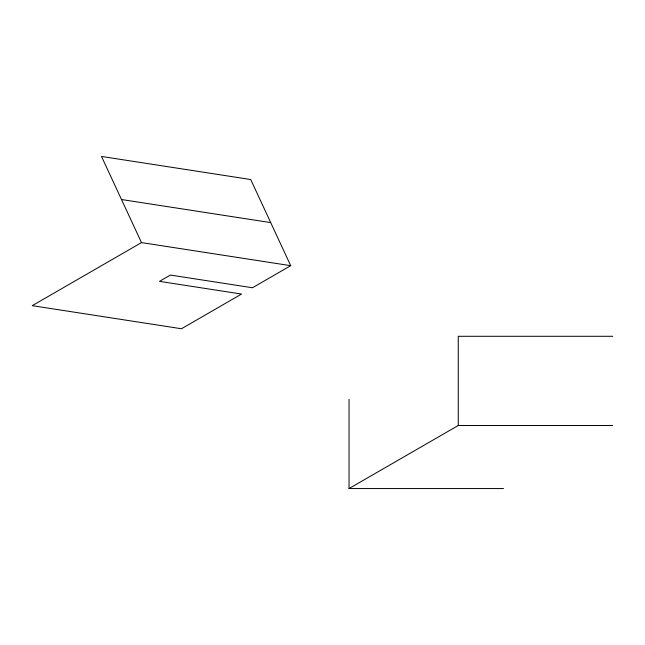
<?xml version="1.0" encoding="UTF-8"?>
<svg xmlns="http://www.w3.org/2000/svg" width="645" height="645" viewBox="0 0 645 645"><rect width="100%" height="100%" fill="white"/><g stroke="black" fill="none" stroke-linecap="round" stroke-linejoin="round"><path stroke-width="0.97" d="M141.489 242.593L32.25 305.666L181.471 328.748L241.544 294.056L159.476 281.365L170.401 275.06L252.469 287.751L290.702 265.675L250.72 179.528L101.499 156.445L141.489 242.593L290.702 265.675M349.034 399.368L349.034 488.555L458.264 425.49L612.75 425.49M612.75 336.295L458.264 336.295L458.264 425.49M349.034 488.555L503.511 488.555M121.494 199.523L270.715 222.606"/></g></svg>
